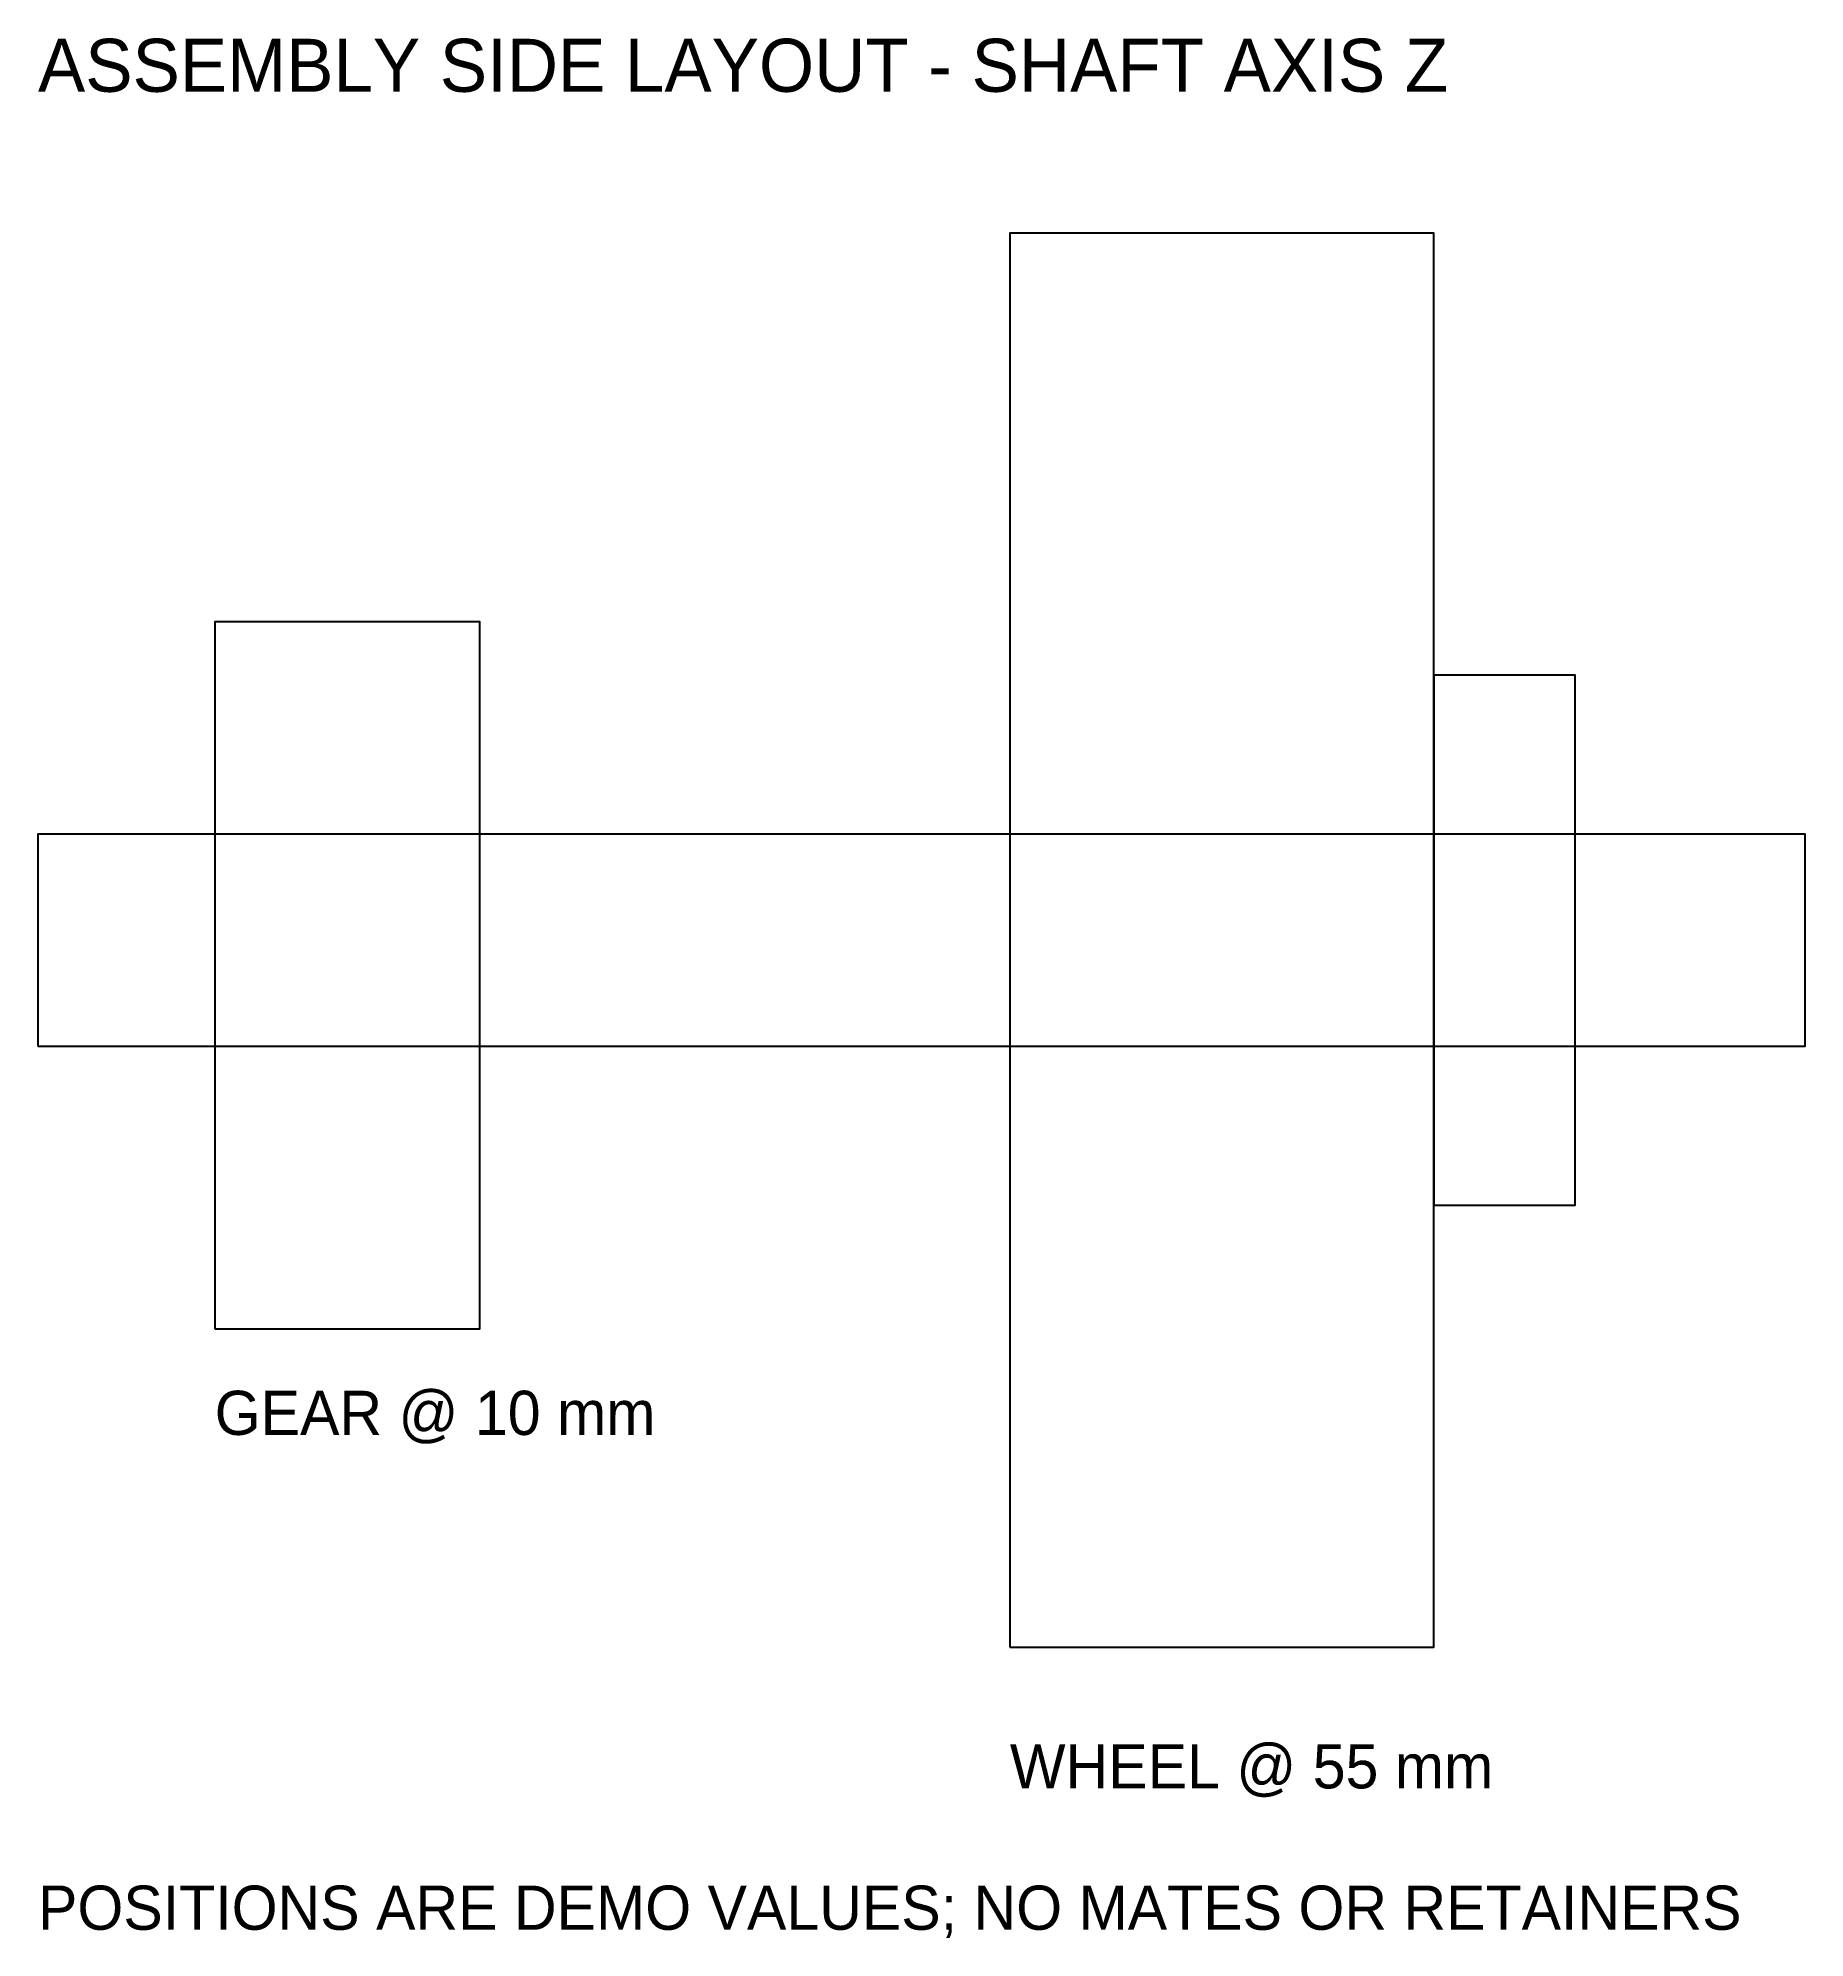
# Model space of a CAD drawing. Header units: millimetres. Extents: x 0 to 100, y -56 to 51.
import ezdxf

# ---------------------------------------------------------------- set-up
doc = ezdxf.new("R2010")
doc.units = ezdxf.units.MM
doc.layers.add('LABEL', color=2, linetype='Continuous')
doc.layers.add('OUTLINE', color=7, linetype='Continuous')

msp = doc.modelspace()

# ---------------------------------------------------------------- linework, layer by layer
at = {"layer": 'OUTLINE'}
for points in [[(55, -40), (79, -40), (79, 40), (55, 40)], [(10, -22), (25, -22), (25, 18), (10, 18)], [(79, -15), (87, -15), (87, 15), (79, 15)], [(0, -6), (100, -6), (100, 6), (0, 6)]]:
    msp.add_lwpolyline(points, close=True, dxfattribs=at)

# ---------------------------------------------------------------- texts
at = {"layer": 'LABEL'}
for s, height, p in [('ASSEMBLY SIDE LAYOUT - SHAFT AXIS Z', 3, (0, 48)), ('GEAR @ 10 mm', 2.5, (10, -28)), ('WHEEL @ 55 mm', 2.5, (55, -48)), ('POSITIONS ARE DEMO VALUES; NO MATES OR RETAINERS', 2.5, (0, -56))]:
    msp.add_text(s, height=height, dxfattribs=at).set_placement(p)

doc.saveas('drawing.dxf')
